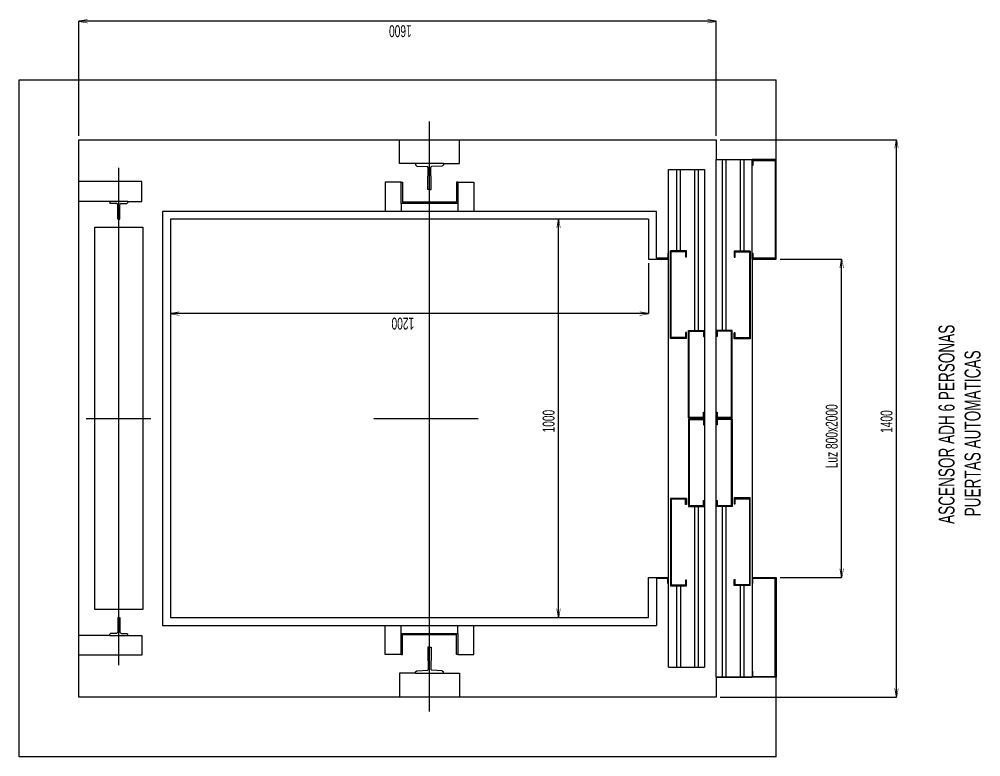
# Model space of a CAD drawing. Header units: millimetres. Extents: x 35844 to 119942, y 7566 to 131569.
# Drawn here: x 107598 to 110012, y 35247 to 37100 of the extents above; entities that cross this region are included whole.
import ezdxf

# ---------------------------------------------------------------- set-up
doc = ezdxf.new("R2010")
doc.units = ezdxf.units.MM
doc.layers.add('Ascensor', color=6, linetype='Continuous')
doc.styles.get("Standard").update_dxf_attribs({"font": 'arial.ttf', "height": 500})

msp = doc.modelspace()

# ---------------------------------------------------------------- linework, layer by layer
at = {"layer": 'Ascensor'}
for p, q in [((109347.8, 37094.9), (107747.8, 37094.9)), ((107747.8, 36807.3), (107747.8, 37094.9)), ((109347.8, 36807.3), (109347.8, 37094.9)), ((107597.8, 35247.3), (107597.8, 36947.3)), ((107597.8, 36947.3), (109497.8, 36947.3)), ((109497.8, 36747.3), (109497.8, 36947.3)), ((108627.8, 35361.4), (108627.8, 36842.6)), ((107747.8, 35397.3), (107747.8, 36797.3)), ((107747.8, 36797.3), (109347.8, 36797.3)), ((108552.8, 36737.3), (108552.8, 36797.3)), ((108702.8, 36737.3), (108702.8, 36797.3)), ((109347.8, 36797.3), (109347.8, 36747.3)), ((109357.8, 36797.3), (109800.1, 36797.3)), ((109800.1, 35397.3), (109800.1, 36797.3)), ((109347.8, 36747.3), (109497.8, 36747.3)), ((109347.8, 36747.3), (109437.8, 36747.3)), ((109347.8, 35447.3), (109347.8, 36747.3)), ((109362.8, 36747.3), (109362.8, 36318.3)), ((109372.8, 36318.3), (109372.8, 36747.3)), ((109407.8, 36747.3), (109407.8, 36517.3)), ((109417.8, 36517.3), (109417.8, 36747.3)), ((109437.8, 36732.3), (109437.8, 36747.3)), ((109497.8, 36747.3), (109437.8, 36747.3)), ((109439.8, 36745.3), (109439.8, 36732.3)), ((109439.8, 36745.3), (109495.8, 36745.3)), ((109495.8, 36745.3), (109495.8, 36499.3)), ((109497.8, 36497.3), (109497.8, 36747.3)), ((107847.8, 35477.1), (107847.8, 36726.8)), ((108592.8, 36737.3), (108552.8, 36737.3)), ((108627.8, 36737.3), (108592.8, 36737.3)), ((108592.8, 36737.3), (108592.8, 36734.3)), ((108595.8, 36731.1), (108592.8, 36734.3)), ((108595.8, 36731.1), (108622.9, 36729.8)), ((108624.8, 36727.8), (108622.9, 36729.8)), ((108624.8, 36706.7), (108624.8, 36727.8)), ((108662.8, 36737.3), (108627.8, 36737.3)), ((108632.4, 36729.8), (108630.8, 36728)), ((108630.8, 36706.8), (108630.8, 36728)), ((108659.8, 36731.1), (108632.4, 36729.8)), ((108662.8, 36734.3), (108659.8, 36731.1)), ((108662.8, 36737.3), (108702.8, 36737.3)), ((108662.8, 36737.3), (108662.8, 36734.3)), ((109227.8, 36722.3), (109317.8, 36722.3)), ((109227.8, 35472.3), (109227.8, 36722.3)), ((109247.8, 36722.3), (109247.8, 36518.3)), ((109257.8, 36518.3), (109257.8, 36722.3)), ((109292.8, 36722.3), (109292.8, 36318.3)), ((109302.8, 36318.3), (109302.8, 36722.3)), ((109317.8, 36722.3), (109317.8, 35472.3)), ((109439.8, 36732.3), (109437.8, 36732.3)), ((109437.8, 36512.3), (109437.8, 36732.3)), ((108623.3, 36705.3), (108624.8, 36706.7)), ((108623.3, 36672.3), (108623.3, 36705.3)), ((108632.3, 36705.3), (108630.8, 36706.8)), ((108632.3, 36672.3), (108632.3, 36705.3)), ((107905.3, 36692.3), (107747.8, 36692.3)), ((107905.3, 36642.3), (107905.3, 36692.3)), ((108516.8, 36690.3), (108516.8, 36617.3)), ((108556.8, 36690.3), (108516.8, 36690.3)), ((108556.8, 36637.3), (108556.8, 36690.3)), ((108556.8, 36690.3), (108559.8, 36690.3)), ((108559.8, 36690.3), (108559.8, 36640.3)), ((108627.8, 36672.3), (108623.3, 36672.3)), ((108627.8, 36672.3), (108632.3, 36672.3)), ((108698.8, 36690.3), (108695.8, 36690.3)), ((108695.8, 36690.3), (108695.8, 36640.3)), ((108698.8, 36690.3), (108698.8, 36637.3)), ((108698.8, 36690.3), (108738.8, 36690.3)), ((108738.8, 36690.3), (108738.8, 36617.3)), ((107825.3, 36642.3), (107747.8, 36642.3)), ((107847.8, 36642.3), (107825.3, 36642.3)), ((107825.3, 36642.3), (107825.3, 36639.3)), ((107827.3, 36637.3), (107825.3, 36639.3)), ((107842.3, 36637.3), (107827.3, 36637.3)), ((107845.3, 36634.3), (107842.3, 36637.3)), ((107845.3, 36597.3), (107845.3, 36634.3)), ((107870.3, 36642.3), (107847.8, 36642.3)), ((107853.3, 36637.3), (107850.3, 36634.3)), ((107850.3, 36597.3), (107850.3, 36634.3)), ((107853.3, 36637.3), (107868.3, 36637.3)), ((107870.3, 36639.3), (107868.3, 36637.3)), ((107870.3, 36642.3), (107905.3, 36642.3)), ((107870.3, 36642.3), (107870.3, 36639.3)), ((108556.8, 36637.3), (108556.8, 36617.3)), ((108698.8, 36637.3), (108556.8, 36637.3)), ((108695.8, 36640.3), (108559.8, 36640.3)), ((108698.8, 36637.3), (108698.8, 36617.3)), ((107847.8, 36597.3), (107845.3, 36597.3)), ((107847.8, 36597.3), (107850.3, 36597.3)), ((109197.8, 36617.3), (107957.8, 36617.3)), ((107957.8, 36617.3), (107957.8, 35577.3)), ((109177.8, 36597.3), (107977.8, 36597.3)), ((107977.8, 36597.3), (107977.8, 35597.3)), ((108951.7, 35597.3), (108951.7, 36597.3)), ((109177.8, 36597.3), (109177.8, 36497.3)), ((109197.8, 36499.3), (109197.8, 36617.3)), ((107787.8, 35617.3), (107787.8, 36577.3)), ((107787.8, 36577.3), (107907.8, 36577.3)), ((107907.8, 36577.3), (107907.8, 35617.3)), ((109227.8, 36512.3), (109225.8, 36512.3)), ((109225.8, 36512.3), (109225.8, 36499.3)), ((109232.8, 36298.3), (109232.8, 36518.3)), ((109247.8, 36518.3), (109232.8, 36518.3)), ((109234.8, 36300.3), (109234.8, 36516.3)), ((109234.8, 36516.3), (109270.8, 36516.3)), ((109257.8, 36518.3), (109247.8, 36518.3)), ((109272.8, 36518.3), (109257.8, 36518.3)), ((109270.8, 36516.3), (109270.8, 36503.3)), ((109270.8, 36503.3), (109272.8, 36503.3)), ((109272.8, 36503.3), (109272.8, 36518.3)), ((109432.8, 36517.3), (109392.8, 36517.3)), ((109392.8, 36517.3), (109392.8, 36502.3)), ((109392.8, 36502.3), (109394.8, 36502.3)), ((109394.8, 36502.3), (109394.8, 36515.3)), ((109394.8, 36515.3), (109430.8, 36515.3)), ((109430.8, 36515.3), (109430.8, 36299.3)), ((109432.8, 36517.3), (109432.8, 36297.3)), ((109437.8, 36497.3), (109437.8, 36512.3)), ((109437.8, 36512.3), (109439.8, 36512.3)), ((109439.8, 36512.3), (109439.8, 36499.3)), ((109177.8, 36497.3), (109227.8, 36497.3)), ((109177.8, 36487.3), (109177.8, 36360.5)), ((109225.8, 36499.3), (109197.8, 36499.3)), ((109437.8, 36497.3), (109497.8, 36497.3)), ((109437.8, 36497.3), (109437.8, 35697.3)), ((109495.8, 36499.3), (109439.8, 36499.3)), ((109507.8, 36497.3), (109662.5, 36497.3)), ((109662.5, 35697.3), (109662.5, 36497.3)), ((109177.8, 36360.5), (107977.8, 36360.5)), ((109272.8, 36313.3), (109270.8, 36313.3)), ((109270.8, 36313.3), (109270.8, 36300.3)), ((109272.8, 36298.3), (109272.8, 36313.3)), ((109277.8, 36098.3), (109277.8, 36318.3)), ((109277.8, 36318.3), (109292.8, 36318.3)), ((109279.8, 36100.3), (109279.8, 36316.3)), ((109279.8, 36316.3), (109315.8, 36316.3)), ((109292.8, 36318.3), (109302.8, 36318.3)), ((109302.8, 36318.3), (109317.8, 36318.3)), ((109315.8, 36316.3), (109315.8, 36303.3)), ((109387.8, 36318.3), (109347.8, 36318.3)), ((109385.8, 36316.3), (109349.8, 36316.3)), ((109349.8, 36316.3), (109349.8, 36303.3)), ((109385.8, 36100.3), (109385.8, 36316.3)), ((109387.8, 36098.3), (109387.8, 36318.3)), ((109392.8, 36297.3), (109392.8, 36312.3)), ((109394.8, 36312.3), (109392.8, 36312.3)), ((109394.8, 36299.3), (109394.8, 36312.3)), ((109272.8, 36298.3), (109232.8, 36298.3)), ((109270.8, 36300.3), (109234.8, 36300.3)), ((109315.8, 36303.3), (109317.8, 36303.3)), ((109349.8, 36303.3), (109347.8, 36303.3)), ((109432.8, 36297.3), (109392.8, 36297.3)), ((109430.8, 36299.3), (109394.8, 36299.3)), ((107766.1, 36097.3), (107928.2, 36097.3)), ((108487.8, 36097.3), (108750.2, 36097.3)), ((109277.8, 36098.3), (109317.8, 36098.3)), ((109277.8, 36096.3), (109317.8, 36096.3)), ((109277.8, 36096.3), (109277.8, 35876.3)), ((109279.8, 36100.3), (109315.8, 36100.3)), ((109279.8, 36094.3), (109315.8, 36094.3)), ((109279.8, 36094.3), (109279.8, 35878.3)), ((109315.8, 36100.3), (109315.8, 36113.3)), ((109315.8, 36113.3), (109317.8, 36113.3)), ((109315.8, 36094.3), (109315.8, 36081.3)), ((109317.8, 36097.3), (109317.8, 36113.3)), ((109317.8, 36081.3), (109317.8, 36097.3)), ((109347.8, 36113.3), (109349.8, 36113.3)), ((109347.8, 36098.3), (109387.8, 36098.3)), ((109347.8, 36096.3), (109387.8, 36096.3)), ((109349.8, 36113.3), (109349.8, 36100.3)), ((109349.8, 36100.3), (109385.8, 36100.3)), ((109385.8, 36094.3), (109349.8, 36094.3)), ((109349.8, 36094.3), (109349.8, 36081.3)), ((109385.8, 35878.3), (109385.8, 36094.3)), ((109387.8, 36096.3), (109387.8, 35876.3)), ((109315.8, 36081.3), (109317.8, 36081.3)), ((109349.8, 36081.3), (109347.8, 36081.3)), ((109272.8, 35896.3), (109232.8, 35896.3)), ((109232.8, 35896.3), (109232.8, 35676.3)), ((109272.8, 35896.3), (109272.8, 35881.3)), ((109432.8, 35897.3), (109392.8, 35897.3)), ((109392.8, 35897.3), (109392.8, 35882.3)), ((109432.8, 35677.3), (109432.8, 35897.3)), ((109270.8, 35894.3), (109234.8, 35894.3)), ((109234.8, 35894.3), (109234.8, 35678.3)), ((109270.8, 35881.3), (109270.8, 35894.3)), ((109272.8, 35881.3), (109270.8, 35881.3)), ((109277.8, 35876.3), (109292.8, 35876.3)), ((109279.8, 35878.3), (109315.8, 35878.3)), ((109292.8, 35876.3), (109302.8, 35876.3)), ((109292.8, 35876.3), (109292.8, 35472.3)), ((109302.8, 35876.3), (109317.8, 35876.3)), ((109302.8, 35472.3), (109302.8, 35876.3)), ((109315.8, 35878.3), (109315.8, 35891.3)), ((109315.8, 35891.3), (109317.8, 35891.3)), ((109347.8, 35891.3), (109349.8, 35891.3)), ((109387.8, 35876.3), (109347.8, 35876.3)), ((109349.8, 35891.3), (109349.8, 35878.3)), ((109349.8, 35878.3), (109385.8, 35878.3)), ((109362.8, 35876.3), (109362.8, 35447.3)), ((109372.8, 35447.3), (109372.8, 35876.3)), ((109392.8, 35882.3), (109394.8, 35882.3)), ((109394.8, 35882.3), (109394.8, 35895.3)), ((109394.8, 35895.3), (109430.8, 35895.3)), ((109430.8, 35895.3), (109430.8, 35679.3)), ((109177.8, 35597.3), (109177.8, 35697.3)), ((109177.8, 35697.3), (109227.8, 35697.3)), ((109225.8, 35695.3), (109197.8, 35695.3)), ((109197.8, 35695.3), (109197.8, 35577.3)), ((109225.8, 35682.3), (109225.8, 35695.3)), ((109227.8, 35682.3), (109225.8, 35682.3)), ((109272.8, 35691.3), (109270.8, 35691.3)), ((109270.8, 35691.3), (109270.8, 35678.3)), ((109272.8, 35676.3), (109272.8, 35691.3)), ((109392.8, 35677.3), (109392.8, 35692.3)), ((109392.8, 35692.3), (109394.8, 35692.3)), ((109394.8, 35679.3), (109394.8, 35692.3)), ((109430.8, 35679.3), (109394.8, 35679.3)), ((109437.8, 35697.3), (109437.8, 35682.3)), ((109437.8, 35697.3), (109497.8, 35697.3)), ((109437.8, 35682.3), (109439.8, 35682.3)), ((109437.8, 35682.3), (109437.8, 35447.3)), ((109439.8, 35682.3), (109439.8, 35695.3)), ((109495.8, 35695.3), (109439.8, 35695.3)), ((109495.8, 35449.3), (109495.8, 35695.3)), ((109497.8, 35697.3), (109497.8, 35447.3)), ((109507.8, 35697.3), (109662.5, 35697.3)), ((109232.8, 35676.3), (109247.8, 35676.3)), ((109270.8, 35678.3), (109234.8, 35678.3)), ((109247.8, 35676.3), (109257.8, 35676.3)), ((109247.8, 35676.3), (109247.8, 35472.3)), ((109257.8, 35676.3), (109272.8, 35676.3)), ((109257.8, 35676.3), (109257.8, 35472.3)), ((109432.8, 35677.3), (109392.8, 35677.3)), ((109407.8, 35677.3), (109407.8, 35447.3)), ((109417.8, 35447.3), (109417.8, 35677.3)), ((107907.8, 35617.3), (107787.8, 35617.3)), ((107847.8, 35597.3), (107845.3, 35597.3)), ((107845.3, 35597.3), (107845.3, 35560.3)), ((107847.8, 35597.3), (107850.3, 35597.3)), ((107850.3, 35597.3), (107850.3, 35560.3)), ((107977.8, 35597.3), (109177.8, 35597.3)), ((107842.3, 35557.3), (107845.3, 35560.3)), ((107850.3, 35560.3), (107853.3, 35557.3)), ((107957.8, 35577.3), (109197.8, 35577.3)), ((108516.8, 35504.3), (108516.8, 35577.3)), ((108556.8, 35557.3), (108556.8, 35577.3)), ((108698.8, 35557.3), (108698.8, 35577.3)), ((108738.8, 35504.3), (108738.8, 35577.3)), ((107825.3, 35552.3), (107747.8, 35552.3)), ((107825.3, 35555.3), (107827.3, 35557.3)), ((107825.3, 35552.3), (107825.3, 35555.3)), ((107825.3, 35552.3), (107847.8, 35552.3)), ((107842.3, 35557.3), (107827.3, 35557.3)), ((107847.8, 35552.3), (107870.3, 35552.3)), ((107853.3, 35557.3), (107868.3, 35557.3)), ((107868.3, 35557.3), (107870.3, 35555.3)), ((107870.3, 35552.3), (107870.3, 35555.3)), ((107870.3, 35552.3), (107905.3, 35552.3)), ((107905.3, 35552.3), (107905.3, 35502.3)), ((108556.8, 35504.3), (108556.8, 35557.3)), ((108556.8, 35557.3), (108698.8, 35557.3)), ((108559.8, 35504.3), (108559.8, 35554.3)), ((108559.8, 35554.3), (108695.8, 35554.3)), ((108695.8, 35504.3), (108695.8, 35554.3)), ((108698.8, 35557.3), (108698.8, 35504.3)), ((108627.8, 35522.3), (108623.3, 35522.3)), ((108623.3, 35522.3), (108623.3, 35489.3)), ((108627.8, 35522.3), (108632.3, 35522.3)), ((108632.3, 35522.3), (108632.3, 35489.3)), ((107905.3, 35502.3), (107747.8, 35502.3)), ((108556.8, 35504.3), (108516.8, 35504.3)), ((108556.8, 35504.3), (108559.8, 35504.3)), ((108623.3, 35489.3), (108624.8, 35487.7)), ((108624.8, 35487.7), (108624.8, 35466.5)), ((108632.3, 35489.3), (108630.8, 35487.8)), ((108630.8, 35487.8), (108630.8, 35466.7)), ((108698.8, 35504.3), (108695.8, 35504.3)), ((108698.8, 35504.3), (108738.8, 35504.3)), ((108592.8, 35460.3), (108595.8, 35463.4)), ((108595.8, 35463.4), (108623.2, 35464.7)), ((108623.2, 35464.7), (108624.8, 35466.5)), ((108630.8, 35466.7), (108632.7, 35464.7)), ((108659.8, 35463.4), (108632.7, 35464.7)), ((108659.8, 35463.4), (108662.8, 35460.3)), ((109227.8, 35472.3), (109317.8, 35472.3)), ((109439.8, 35462.3), (109437.8, 35462.3)), ((109439.8, 35449.3), (109439.8, 35462.3)), ((108592.8, 35457.3), (108552.8, 35457.3)), ((108552.8, 35457.3), (108552.8, 35397.3)), ((108592.8, 35457.3), (108592.8, 35460.3)), ((108592.8, 35457.3), (108627.8, 35457.3)), ((108627.8, 35457.3), (108662.8, 35457.3)), ((108662.8, 35457.3), (108662.8, 35460.3)), ((108662.8, 35457.3), (108702.8, 35457.3)), ((108702.8, 35457.3), (108702.8, 35397.3)), ((109497.8, 35447.3), (109347.8, 35447.3)), ((109347.8, 35447.3), (109347.8, 35397.3)), ((109347.8, 35447.3), (109437.8, 35447.3)), ((109497.8, 35447.3), (109437.8, 35447.3)), ((109439.8, 35449.3), (109495.8, 35449.3)), ((109497.8, 35247.3), (109497.8, 35447.3)), ((109347.8, 35397.3), (107747.8, 35397.3)), ((109357.8, 35397.3), (109800.1, 35397.3)), ((109497.8, 35247.3), (107597.8, 35247.3))]:
    msp.add_line(p, q, dxfattribs=at)

# ---------------------------------------------------------------- texts
at = {"layer": 'Ascensor', "width": 0.610389}
for rotation, text_generation_flag, p in [(90.0003, 4, (107747.8, 37094.9)), (90.0003, 6, (107747.8, 37094.9)), (270.0003, 6, (109347.8, 37094.9)), (270.0003, 4, (109347.8, 37094.9)), (0.0003, 6, (109800.1, 36797.3)), (0.0003, 4, (109800.1, 36797.3)), (0.0003, 6, (108951.7, 36597.3)), (0.0003, 4, (108951.7, 36597.3)), (0.0003, 6, (109662.5, 36497.3)), (0.0003, 4, (109662.5, 36497.3)), (90.0003, 4, (107977.8, 36360.5)), (90.0003, 6, (107977.8, 36360.5)), (270.0003, 6, (109177.8, 36360.5)), (270.0003, 4, (109177.8, 36360.5)), (180.0003, 4, (109662.5, 35697.3)), (180.0003, 6, (109662.5, 35697.3)), (180.0003, 4, (108951.7, 35597.3)), (180.0003, 6, (108951.7, 35597.3)), (180.0003, 4, (109800.1, 35397.3)), (180.0003, 6, (109800.1, 35397.3))]:
    msp.add_text('/', height=21, rotation=rotation, dxfattribs=dict(at, text_generation_flag=text_generation_flag)).set_placement(p)
for s, height, rotation, p in [('1600', 30, 180.0003, (108583.1, 37084.9)), ('1200', 30, 180.0003, (108589.3, 36350.5)), ('ASCENSOR ADH 6 PERSONAS', 40, 90, (109945.8, 35832.2)), ('  PUERTAS AUTOMATICAS', 40, 90, (110011.2, 35832.2)), ('1000', 30, 90.0003, (108941.7, 36061.9)), ('Luz 800x2000', 30, 90.0003, (109652.5, 35972)), ('1400', 30, 90.0003, (109790.1, 36060.8))]:
    msp.add_text(s, height=height, rotation=rotation, dxfattribs=at).set_placement(p)

doc.saveas('drawing.dxf')
